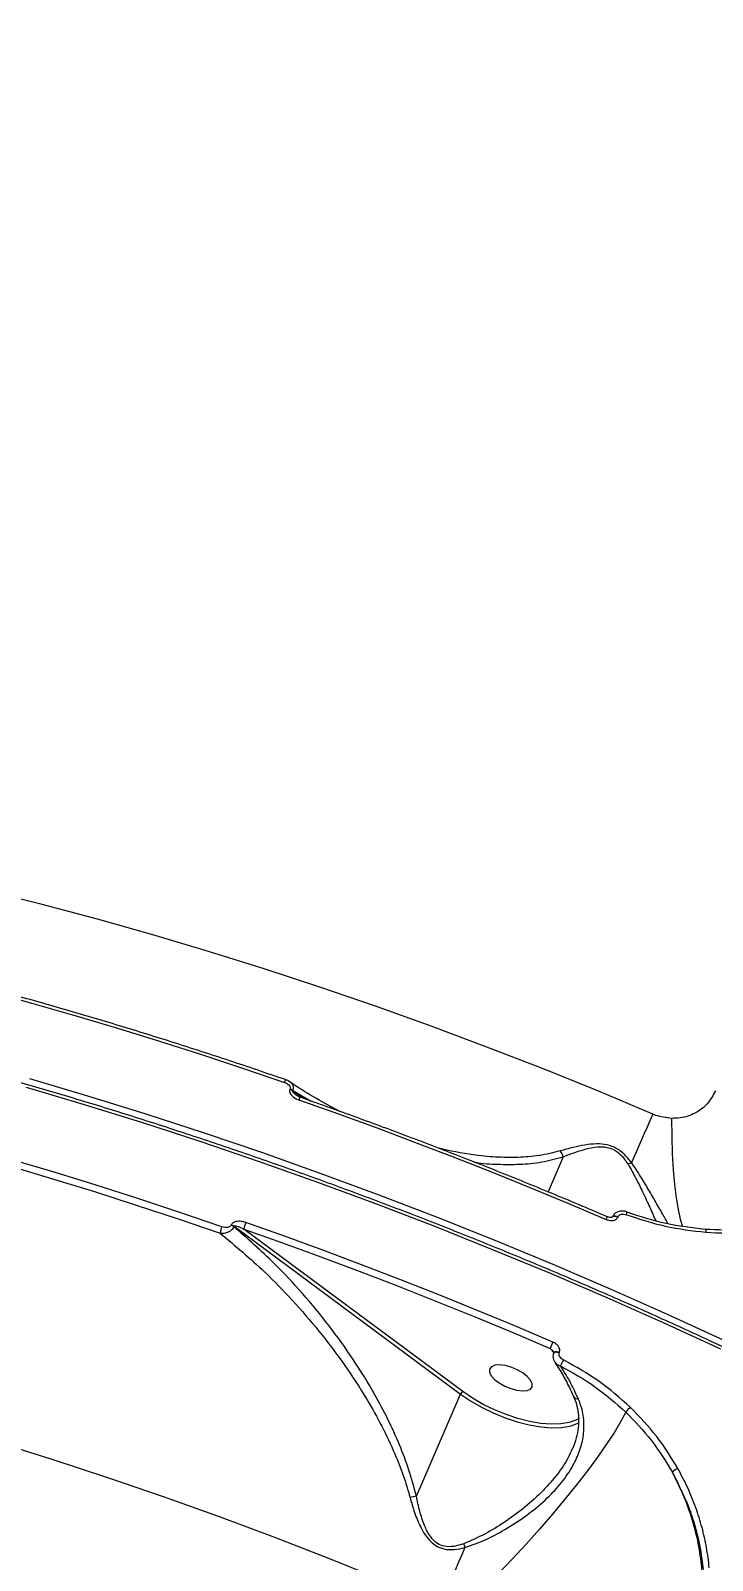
# Model space of a CAD drawing. Header units: millimetres. Extents: x -5238 to 5144, y -3542 to 5092.
# Drawn here: x 2696.1 to 2829.1, y 1511.6 to 1810.1 of the extents above; entities that cross this region are included whole.
import ezdxf

# ---------------------------------------------------------------- set-up
doc = ezdxf.new("R2010")
doc.units = ezdxf.units.MM
for name, color, linetype in [('DIKOM_ОБЪЕКТ', 7, 'Continuous'), ('DIKOM_РАЗМЕР_ЗОНА', 7, 'Continuous'), ('DIKOM_РАЗМЕР_ОБЪЕКТА', 7, 'Continuous')]:
    doc.layers.add(name, color=color, linetype=linetype)
doc.styles.add('style1', font='arial.ttf', dxfattribs={"width": 0.8})
doc.dimstyles.new('1-50', dxfattribs={"dimtxt": 300, "dimasz": 200, "dimexe": 100, "dimexo": 0, "dimgap": 100, "dimtad": 1, "dimtxsty": 'style1', "dimcen": 200, "dimclrd": 7, "dimclre": 7, "dimclrt": 7, "dimadec": 1, "dimazin": 2, "dimtfac": 1, "dimtmove": 0, "dimatfit": 2, "dimfxl": 0, "dimlwd": 25, "dimlwe": 18, "dimarcsym": 0})

# ---------------------------------------------------------------- blocks, each defined once
blk = doc.blocks.new('*D1')
at = {"layer": 'Defpoints', "color": 0, "transparency": 16777216}
for p in [(-4787.63, 5091.56), (3144.22, 5091.56), (-2554.16, -2403.28)]:
    blk.add_point(p, dxfattribs=at)
at = {"layer": 'DIKOM_РАЗМЕР_ЗОНА', "color": 7, "lineweight": 18, "transparency": 16777216}
for p, q in [((3144.22, 5091.56), (-4887.63, 5091.56)), ((-2554.16, -2403.28), (-4887.63, -2403.28))]:
    blk.add_line(p, q, dxfattribs=at)
at = {"layer": 'DIKOM_РАЗМЕР_ЗОНА', "color": 7, "lineweight": 25, "transparency": 16777216}
blk.add_line((-4787.63, -2203.28), (-4787.63, 4891.56), dxfattribs=at)
at = {"layer": 'DIKOM_РАЗМЕР_ЗОНА', "color": 7, "transparency": 16777216}
for points in [[(-4820.97, 4891.56), (-4754.3, 4891.56), (-4787.63, 5091.56)], [(-4820.97, -2203.28), (-4754.3, -2203.28), (-4787.63, -2403.28)]]:
    blk.add_solid(points, dxfattribs=at)
at = {"layer": 'DIKOM_РАЗМЕР_ЗОНА', "color": 7, "transparency": 16777216, "insert": (-5040.81, 1344.14), "char_height": 300, "attachment_point": 5, "rotation": 90, "style": 'style1'}
blk.add_mtext('7500', dxfattribs=at)
blk = doc.blocks.new('*D2')
at = {"layer": 'Defpoints', "color": 0, "transparency": 16777216}
for p in [(5144.22, 2720.02), (-4054.16, -903.28), (5144.22, -3441.88)]:
    blk.add_point(p, dxfattribs=at)
at = {"layer": 'DIKOM_РАЗМЕР_ЗОНА', "color": 7, "lineweight": 18, "transparency": 16777216}
for p, q in [((5144.22, 2720.02), (5144.22, -3541.88)), ((-4054.16, -903.28), (-4054.16, -3541.88))]:
    blk.add_line(p, q, dxfattribs=at)
at = {"layer": 'DIKOM_РАЗМЕР_ЗОНА', "color": 7, "lineweight": 25, "transparency": 16777216}
blk.add_line((-3854.16, -3441.88), (4944.22, -3441.88), dxfattribs=at)
at = {"layer": 'DIKOM_РАЗМЕР_ЗОНА', "color": 7, "transparency": 16777216}
for points in [[(-3854.16, -3408.54), (-3854.16, -3475.21), (-4054.16, -3441.88)], [(4944.22, -3408.54), (4944.22, -3475.21), (5144.22, -3441.88)]]:
    blk.add_solid(points, dxfattribs=at)
at = {"layer": 'DIKOM_РАЗМЕР_ЗОНА', "color": 7, "transparency": 16777216, "insert": (545.03, -3188.7), "char_height": 300, "attachment_point": 5, "style": 'style1'}
blk.add_mtext('9200', dxfattribs=at)
blk = doc.blocks.new('*D3')
at = {"layer": 'Defpoints', "color": 0, "transparency": 16777216}
for p in [(3889.93, 2956), (-2405.68, -161.05), (3889.93, -2949.28)]:
    blk.add_point(p, dxfattribs=at)
at = {"layer": 'DIKOM_РАЗМЕР_ОБЪЕКТА', "color": 7, "lineweight": 18, "transparency": 16777216}
for p, q in [((3889.93, 2956), (3889.93, -3049.28)), ((-2405.68, -161.05), (-2405.68, -3049.28))]:
    blk.add_line(p, q, dxfattribs=at)
at = {"layer": 'DIKOM_РАЗМЕР_ОБЪЕКТА', "color": 7, "lineweight": 25, "transparency": 16777216}
blk.add_line((-2205.68, -2949.28), (3689.93, -2949.28), dxfattribs=at)
at = {"layer": 'DIKOM_РАЗМЕР_ОБЪЕКТА', "color": 7, "transparency": 16777216}
for points in [[(-2205.68, -2915.95), (-2205.68, -2982.61), (-2405.68, -2949.28)], [(3689.93, -2915.95), (3689.93, -2982.61), (3889.93, -2949.28)]]:
    blk.add_solid(points, dxfattribs=at)
at = {"layer": 'DIKOM_РАЗМЕР_ОБЪЕКТА', "color": 7, "transparency": 16777216, "insert": (742.13, -2696.01), "char_height": 300, "attachment_point": 5, "style": 'style1'}
blk.add_mtext('6300', dxfattribs=at)

msp = doc.modelspace()

# ---------------------------------------------------------------- linework, layer by layer
at = {"layer": 'DIKOM_ОБЪЕКТ', "color": 7, "linetype": 'Continuous', "lineweight": 15}
for p, q in [((2746.7, 1603.636), (2746.657, 1603.536)), ((2747.225, 1603.241), (2747.268, 1603.341)), ((2749.105, 1601.847), (2747.225, 1603.241)), ((2747.268, 1603.341), (2750.847, 1601.23)), ((2800.023, 1590.392), (2797.05, 1583.527)), ((2735.219, 1577.126), (2735.176, 1577.026)), ((2735.744, 1576.731), (2735.788, 1576.831)), ((2735.788, 1576.831), (2779.967, 1544.082)), ((2780.439, 1544.578), (2737.677, 1576.276)), ((2737.677, 1576.276), (2742.272, 1574.652)), ((2809.645, 1578.713), (2809.611, 1578.635)), ((2810.698, 1578.64), (2810.732, 1578.718)), ((2797.467, 1553.015), (2798.155, 1552.181)), ((2798.174, 1552.225), (2798.14, 1552.148)), ((2799.227, 1552.153), (2799.261, 1552.231)), ((2771.349, 1524.181), (2779.967, 1544.082)), ((2802.061, 1543.564), (2802.046, 1543.596)), ((2803.124, 1539.347), (2802.73, 1539.117))]:
    msp.add_line(p, q, dxfattribs=at)
at = {"layer": 'DIKOM_ОБЪЕКТ', "color": 7, "linetype": 'Continuous', "lineweight": 15, "flags": 128}
for points in [[(2817.471, 1598.713), (2806.732, 1603.226), (2795.945, 1607.592), (2785.119, 1611.805), (2774.264, 1615.862), (2763.391, 1619.759), (2752.51, 1623.492), (2741.63, 1627.059), (2730.762, 1630.455), (2719.917, 1633.679), (2709.103, 1636.725), (2698.332, 1639.592), (2687.613, 1642.278)], [(2680.279, 1624.742), (2688.39, 1622.58), (2696.524, 1620.325), (2704.677, 1617.979), (2712.845, 1615.542), (2721.024, 1613.015), (2729.212, 1610.4), (2737.405, 1607.698), (2745.598, 1604.909)], [(2695.186, 1603.958), (2706.531, 1600.594), (2717.898, 1597.057), (2729.279, 1593.351), (2740.663, 1589.478), (2752.04, 1585.441), (2763.402, 1581.244), (2774.738, 1576.891), (2786.04, 1572.385), (2797.298, 1567.73), (2808.501, 1562.929), (2819.642, 1557.988), (2830.709, 1552.909)], [(2831.424, 1554.56), (2820.356, 1559.638), (2809.216, 1564.58), (2798.012, 1569.38), (2786.755, 1574.036), (2775.454, 1578.542), (2764.117, 1582.895), (2752.755, 1587.092), (2741.377, 1591.128), (2729.994, 1595.001), (2718.613, 1598.708), (2707.246, 1602.245), (2695.901, 1605.608)], [(2748.423, 1601.495), (2755.955, 1598.82), (2763.482, 1596.074), (2771, 1593.259), (2778.506, 1590.375), (2785.997, 1587.424), (2793.471, 1584.407), (2800.924, 1581.325), (2808.355, 1578.179)], [(2817.471, 1598.713), (2816.909, 1597.417), (2816.359, 1596.148), (2815.821, 1594.909), (2815.295, 1593.702), (2814.784, 1592.528), (2814.287, 1591.388), (2813.806, 1590.286), (2813.34, 1589.223)], [(2821.129, 1597.881), (2821.177, 1594.334), (2821.293, 1590.98), (2821.476, 1587.853), (2821.725, 1584.984), (2822.036, 1582.399), (2822.407, 1580.127), (2822.834, 1578.188), (2823.25, 1576.78)], [(2667.859, 1595.287), (2675.952, 1593.129), (2684.068, 1590.88), (2692.203, 1588.538), (2700.352, 1586.106), (2708.514, 1583.585), (2716.684, 1580.976), (2724.859, 1578.28), (2733.034, 1575.497)], [(2733.403, 1576.75), (2725.21, 1579.538), (2717.017, 1582.241), (2708.829, 1584.856), (2700.649, 1587.382), (2692.481, 1589.82), (2684.329, 1592.166), (2676.195, 1594.421), (2668.084, 1596.583)], [(2809.645, 1578.712), (2809.68, 1578.767), (2809.801, 1578.844), (2809.982, 1578.878), (2810.211, 1578.868), (2810.468, 1578.813), (2810.732, 1578.718)], [(2797.99, 1554.245), (2790.559, 1557.391), (2783.105, 1560.473), (2775.632, 1563.49), (2768.14, 1566.441), (2760.635, 1569.325), (2753.117, 1572.14), (2745.59, 1574.886), (2738.057, 1577.562)], [(2809.613, 1578.639), (2809.646, 1578.689), (2809.767, 1578.766), (2809.949, 1578.801), (2810.178, 1578.79), (2810.434, 1578.735), (2810.698, 1578.64)], [(2827.667, 1576.222), (2827.705, 1576.266), (2827.742, 1576.275), (2827.776, 1576.249), (2827.805, 1576.189), (2827.829, 1576.097), (2827.847, 1575.976), (2827.859, 1575.831), (2827.863, 1575.666)], [(2742.272, 1574.652), (2745.192, 1573.607), (2752.701, 1570.867), (2760.201, 1568.059), (2767.689, 1565.182), (2775.162, 1562.238), (2777.426, 1561.332)], [(2777.426, 1561.332), (2782.618, 1559.228), (2790.054, 1556.153), (2797.467, 1553.015)], [(2798.14, 1552.147), (2798.175, 1552.201), (2798.296, 1552.278), (2798.478, 1552.313), (2798.706, 1552.303), (2798.963, 1552.248), (2799.227, 1552.153)], [(2798.174, 1552.226), (2798.208, 1552.279), (2798.329, 1552.356), (2798.511, 1552.391), (2798.74, 1552.38), (2798.997, 1552.325), (2799.261, 1552.231)], [(2786.608, 1546.959), (2787.507, 1546.26), (2788.591, 1545.64), (2789.774, 1545.15), (2790.959, 1544.83), (2792.051, 1544.707), (2792.96, 1544.789), (2793.614, 1545.069), (2793.959, 1545.527), (2793.968, 1546.123), (2793.639, 1546.811), (2792.999, 1547.534), (2792.101, 1548.234), (2791.016, 1548.854), (2789.833, 1549.343), (2788.648, 1549.663), (2787.556, 1549.787), (2786.647, 1549.705), (2785.993, 1549.424), (2785.648, 1548.967), (2785.639, 1548.37), (2785.968, 1547.682), (2786.608, 1546.959)], [(2779.967, 1544.082), (2781.921, 1542.75), (2784.057, 1541.516), (2786.324, 1540.406), (2788.669, 1539.449), (2791.036, 1538.666), (2793.371, 1538.075), (2795.617, 1537.692), (2797.721, 1537.524), (2799.634, 1537.577), (2801.311, 1537.847), (2801.525, 1537.903)], [(2802.73, 1539.117), (2802.494, 1539.001), (2801.136, 1538.532), (2799.509, 1538.27), (2797.654, 1538.219), (2795.614, 1538.382), (2793.436, 1538.753), (2791.172, 1539.326), (2788.876, 1540.085), (2786.602, 1541.014), (2784.404, 1542.089), (2782.333, 1543.287), (2780.439, 1544.578)], [(2812.222, 1540.558), (2811.193, 1538.658), (2809.917, 1536.544), (2808.407, 1534.237), (2806.675, 1531.761), (2804.741, 1529.139), (2802.624, 1526.397), (2800.343, 1523.562), (2797.922, 1520.663), (2795.384, 1517.728), (2792.754, 1514.787), (2790.06, 1511.867), (2787.326, 1508.997), (2784.58, 1506.208), (2781.849, 1503.524), (2779.161, 1500.975)], [(2801.525, 1537.903), (2802.712, 1538.33), (2802.997, 1538.473)], [(2689.337, 1534.803), (2700.205, 1531.406), (2711.084, 1527.839), (2721.966, 1524.106), (2732.839, 1520.209), (2743.693, 1516.152), (2754.519, 1511.939), (2765.307, 1507.573)], [(2780.835, 1514.166), (2780.216, 1512.726), (2779.601, 1511.297), (2778.991, 1509.88), (2778.387, 1508.478), (2777.789, 1507.092), (2777.199, 1505.726), (2776.617, 1504.381), (2776.045, 1503.06)]]:
    msp.add_lwpolyline(points, dxfattribs=at)
at = {"layer": 'DIKOM_ОБЪЕКТ', "color": 7, "linetype": 'Continuous', "lineweight": 15}
for centre, radius, start, end in [((2746.425, 1604.714), 0.85, 127.24091, 166.75124), ((2745.962, 1601.505), 2.147, 53.9503, 71.10689), ((2746.005, 1601.606), 2.147, 53.9503, 71.10689), ((2749.247, 1601.31), 0.845, 127.66894, 167.30458), ((2797.215, 1589.564), 2.928, 16.42749, 41.85263), ((2814.366, 1585.904), 3.474, 107.16984, 119.6132), ((2808.523, 1580.579), 4.081, 338.57498, 346.50028), ((2737.785, 1574.777), 4.805, 155.76206, 171.37857), ((2734.478, 1574.989), 2.154, 53.97883, 71.07836), ((2734.521, 1575.089), 2.154, 53.97883, 71.07836), ((2742.422, 1575.572), 4.797, 155.49009, 171.55835), ((2820.184, 1573.235), 12.821, 154.8042, 157.3201), ((2870.515, 1522.696), 79.091, 156.49032, 157.4587), ((2821.531, 1539.424), 24.284, 152.21784, 155.29018), ((2780.82, 1543.744), 0.917, 114.54755, 158.3611), ((2802.846, 1544.066), 0.932, 212.59546, 277.02863), ((2816.73, 1537.451), 5.475, 131.79771, 145.43099), ((2823.512, 1526.754), 3.04, 111.97363, 136.51198), ((2781.145, 1477.57), 47.63, 101.86898, 103.39121), ((2760.688, 1507.809), 21.126, 17.51289, 19.60359)]:
    msp.add_arc(centre, radius, start, end, dxfattribs=at)
for points, knots in [([(2863.531, 1537.448), (2861.748, 1538.36), (2856.578, 1541.007), (2847.947, 1545.304), (2837.618, 1550.3), (2827.209, 1555.178), (2816.729, 1559.938), (2806.187, 1564.572), (2795.591, 1569.081), (2784.948, 1573.459), (2774.266, 1577.704), (2763.553, 1581.811), (2752.818, 1585.779), (2742.069, 1589.604), (2731.312, 1593.282), (2720.558, 1596.813), (2709.813, 1600.192), (2699.085, 1603.417), (2688.384, 1606.487), (2677.716, 1609.397), (2667.091, 1612.147), (2656.515, 1614.735), (2645.996, 1617.158), (2635.544, 1619.413), (2625.165, 1621.501), (2614.867, 1623.419), (2604.658, 1625.166), (2594.545, 1626.74), (2584.537, 1628.14), (2574.64, 1629.365), (2564.863, 1630.414), (2555.212, 1631.287), (2545.694, 1631.983), (2536.318, 1632.5), (2527.089, 1632.839), (2518.015, 1632.999), (2509.102, 1632.981), (2500.357, 1632.783), (2491.788, 1632.408), (2483.399, 1631.853), (2475.198, 1631.12), (2467.19, 1630.209), (2459.382, 1629.121), (2451.779, 1627.857), (2444.388, 1626.417), (2437.213, 1624.802), (2430.26, 1623.014), (2423.535, 1621.053), (2417.043, 1618.922), (2410.788, 1616.621), (2404.776, 1614.153), (2399.011, 1611.518), (2393.498, 1608.72), (2388.24, 1605.76), (2383.244, 1602.64), (2378.509, 1599.364), (2374.052, 1595.929), (2370.207, 1592.68), (2367.972, 1590.509), (2367.028, 1589.592)], [0, 0, 0, 0, 0.0093526, 0.0271223, 0.0448921, 0.0626617, 0.0804316, 0.0982015, 0.1159713, 0.1337409, 0.1515109, 0.1692807, 0.1870504, 0.2048205, 0.2225906, 0.2403612, 0.2581317, 0.2759022, 0.2936734, 0.3114444, 0.3292159, 0.346988, 0.3647601, 0.3825326, 0.4003056, 0.4180792, 0.4358531, 0.4536275, 0.4714028, 0.4891785, 0.5069546, 0.5247317, 0.5425095, 0.5602878, 0.5780671, 0.5958472, 0.6136282, 0.63141, 0.6491928, 0.6669765, 0.6847611, 0.7025464, 0.7203328, 0.7381197, 0.7559074, 0.7736955, 0.7914839, 0.8092721, 0.8270597, 0.8448465, 0.8626315, 0.8804141, 0.8981939, 0.9159693, 0.9337396, 0.9515036, 0.9692604, 0.9870088, 1, 1, 1, 1]), ([(2745.911, 1605.391), (2744.025, 1606.039), (2738.553, 1607.917), (2729.495, 1610.915), (2718.748, 1614.331), (2708.016, 1617.592), (2697.308, 1620.695), (2688.195, 1623.217), (2682.661, 1624.675), (2680.673, 1625.199)], [0, 0, 0, 0, 0.0864651, 0.2507523, 0.4150429, 0.5793367, 0.7436311, 0.9079285, 1, 1, 1, 1]), ([(2745.598, 1604.909), (2745.856, 1604.797), (2746.232, 1604.635), (2746.582, 1604.284), (2746.721, 1604.032), (2746.755, 1603.809), (2746.717, 1603.69), (2746.7, 1603.636)], [0, 0, 0, 0, 0.4299338, 0.625823, 0.7881468, 0.9052006, 1, 1, 1, 1]), ([(2746.716, 1604.981), (2746.674, 1605.014), (2746.44, 1605.202), (2746.143, 1605.291), (2745.899, 1605.365)], [0, 0, 0, 0, 0.1785498, 1, 1, 1, 1]), ([(2746.657, 1603.536), (2746.631, 1603.452), (2746.572, 1603.264), (2746.631, 1602.911), (2746.858, 1602.498), (2747.391, 1601.975), (2747.967, 1601.66), (2748.377, 1601.512), (2748.423, 1601.495)], [0, 0, 0, 0, 0.0933473, 0.2087145, 0.3721044, 0.5792853, 0.953633, 1, 1, 1, 1]), ([(2747.268, 1603.341), (2747.303, 1603.447), (2747.379, 1603.678), (2747.379, 1604.071), (2747.233, 1604.485), (2747.005, 1604.814), (2746.781, 1604.928), (2746.714, 1604.962)], [0, 0, 0, 0, 0.163697, 0.358938, 0.6083628, 0.8829559, 1, 1, 1, 1]), ([(2756.581, 1599.174), (2756.534, 1599.196), (2754.928, 1599.955), (2751.855, 1601.725), (2748.609, 1603.635), (2746.938, 1604.807), (2746.715, 1604.963)], [0, 0, 0, 0, 0.0139084, 0.4752775, 0.9301937, 1, 1, 1, 1]), ([(2747.96, 1602.382), (2747.933, 1602.399), (2747.773, 1602.502), (2747.548, 1602.705), (2747.323, 1602.941), (2747.228, 1603.103), (2747.212, 1603.194), (2747.221, 1603.225), (2747.225, 1603.241)], [0, 0, 0, 0, 0.0834364, 0.4905837, 0.7641284, 0.9110653, 0.9561689, 1, 1, 1, 1]), ([(2829.731, 1603.24), (2829.244, 1602.361), (2828.278, 1600.619), (2825.823, 1598.801), (2823.324, 1597.924), (2821.707, 1597.892), (2821.129, 1597.881)], [0, 0, 0, 0, 0.2885529, 0.5716279, 0.8470421, 1, 1, 1, 1]), ([(2748.733, 1601.985), (2748.676, 1602.003), (2748.389, 1602.094), (2748.149, 1602.255), (2747.957, 1602.383)], [0, 0, 0, 0, 0.2001894, 1, 1, 1, 1]), ([(2808.583, 1578.693), (2806.725, 1579.485), (2801.336, 1581.781), (2792.378, 1585.484), (2781.703, 1589.753), (2770.995, 1593.885), (2760.451, 1597.807), (2753.025, 1600.472), (2749.18, 1601.821), (2748.73, 1601.979)], [0, 0, 0, 0, 0.0939983, 0.2725906, 0.4511875, 0.6297858, 0.8083813, 0.9775796, 1, 1, 1, 1]), ([(2821.129, 1597.881), (2820.101, 1598.004), (2818.965, 1598.14), (2817.785, 1598.582), (2817.578, 1598.668), (2817.471, 1598.713)], [0, 0, 0, 0, 0.8217462, 0.9078477, 1, 1, 1, 1]), ([(2799.396, 1591.517), (2798.05, 1591.188), (2795.357, 1590.528), (2791.122, 1590.21), (2786.8, 1590.272), (2781.634, 1590.775), (2777.937, 1591.566), (2775.704, 1592.043)], [0, 0, 0, 0, 0.1771676, 0.354462, 0.5375691, 0.720729, 1, 1, 1, 1]), ([(2813.34, 1589.223), (2812.868, 1589.819), (2812.045, 1590.855), (2810.401, 1592.099), (2808.532, 1592.808), (2806.389, 1592.964), (2804.169, 1592.709), (2801.774, 1592.194), (2800.243, 1591.758), (2799.396, 1591.517)], [0, 0, 0, 0, 0.1491186, 0.2596406, 0.3716778, 0.498789, 0.6508264, 0.8069719, 1, 1, 1, 1]), ([(2800.023, 1590.392), (2800.815, 1590.702), (2802.221, 1591.251), (2804.44, 1591.945), (2806.47, 1592.364), (2808.342, 1592.348), (2809.511, 1591.966), (2810.488, 1591.441), (2811.599, 1590.511), (2812.262, 1589.509), (2812.649, 1588.924)], [0, 0, 0, 0, 0.2010628, 0.3565994, 0.5148964, 0.6384657, 0.7217502, 0.7449358, 0.8512548, 1, 1, 1, 1]), ([(2782.609, 1589.366), (2782.713, 1589.346), (2784.252, 1589.061), (2787.223, 1588.906), (2791.534, 1588.863), (2795.843, 1589.266), (2798.63, 1590.017), (2800.023, 1590.392)], [0, 0, 0, 0, 0.0176589, 0.2599053, 0.502096, 0.7511449, 1, 1, 1, 1]), ([(2812.649, 1588.924), (2813.176, 1587.998), (2814.239, 1586.132), (2815.604, 1583.289), (2816.95, 1580.446), (2817.68, 1578.782), (2818.048, 1577.943)], [0, 0, 0, 0, 0.2193691, 0.4423294, 0.7187181, 1, 1, 1, 1]), ([(2820.451, 1577.298), (2820.209, 1577.756), (2819.635, 1578.843), (2818.325, 1581.124), (2816.762, 1583.803), (2815.141, 1586.557), (2813.943, 1588.33), (2813.34, 1589.223)], [0, 0, 0, 0, 0.1688243, 0.4001935, 0.6366704, 0.817012, 1, 1, 1, 1]), ([(2812.487, 1579.614), (2812.404, 1579.647), (2812.023, 1579.797), (2811.348, 1579.839), (2810.572, 1579.664), (2810.022, 1579.286), (2809.711, 1578.942), (2809.658, 1578.727), (2809.654, 1578.708)], [0, 0, 0, 0, 0.0814492, 0.3696457, 0.5976699, 0.7964788, 0.982771, 1, 1, 1, 1]), ([(2810.732, 1578.718), (2810.759, 1578.768), (2810.828, 1578.896), (2811.035, 1579.067), (2811.381, 1579.197), (2811.838, 1579.225), (2812.159, 1579.134), (2812.323, 1579.088)], [0, 0, 0, 0, 0.1011423, 0.2613589, 0.4607064, 0.7265264, 1, 1, 1, 1]), ([(2812.323, 1579.088), (2814.841, 1578.263), (2819.942, 1576.591), (2825.201, 1575.977), (2827.863, 1575.666)], [0, 0, 0, 0, 0.4938704, 1, 1, 1, 1]), ([(2827.667, 1576.222), (2825.126, 1576.514), (2819.979, 1577.108), (2814.986, 1578.738), (2812.458, 1579.563)], [0, 0, 0, 0, 0.4938178, 1, 1, 1, 1]), ([(2733.034, 1575.497), (2733.308, 1575.481), (2733.849, 1575.449), (2734.616, 1575.678), (2735.167, 1576.012), (2735.534, 1576.359), (2735.673, 1576.605), (2735.744, 1576.731)], [0, 0, 0, 0, 0.2704759, 0.5335583, 0.7181854, 0.8552782, 1, 1, 1, 1]), ([(2735.176, 1577.026), (2735.139, 1576.964), (2735.064, 1576.838), (2734.836, 1576.694), (2734.473, 1576.591), (2733.963, 1576.591), (2733.596, 1576.695), (2733.403, 1576.75)], [0, 0, 0, 0, 0.1205754, 0.2406305, 0.416779, 0.6949378, 1, 1, 1, 1]), ([(2738.057, 1577.562), (2737.751, 1577.649), (2737.159, 1577.817), (2736.336, 1577.812), (2735.755, 1577.645), (2735.394, 1577.417), (2735.278, 1577.224), (2735.219, 1577.126)], [0, 0, 0, 0, 0.3047629, 0.5876293, 0.766448, 0.8828273, 1, 1, 1, 1]), ([(2771.349, 1524.181), (2770.895, 1525.885), (2769.987, 1529.295), (2768.067, 1534.288), (2765.841, 1539.184), (2762.868, 1544.784), (2759.077, 1550.929), (2754.335, 1557.528), (2749.184, 1563.77), (2743.048, 1570.352), (2738.407, 1574.406), (2735.744, 1576.731)], [0, 0, 0, 0, 0.079268, 0.158593, 0.2405886, 0.3226092, 0.4472324, 0.5718939, 0.6998642, 0.8278401, 1, 1, 1, 1]), ([(2735.788, 1576.831), (2735.796, 1576.844), (2735.813, 1576.874), (2735.875, 1576.905), (2736.04, 1576.929), (2736.676, 1576.805), (2737.23, 1576.512), (2737.677, 1576.276)], [0, 0, 0, 0, 0.024014, 0.0535358, 0.1071607, 0.2795234, 1, 1, 1, 1]), ([(2808.355, 1578.179), (2808.596, 1578.096), (2809.054, 1577.94), (2809.714, 1577.95), (2810.214, 1578.112), (2810.54, 1578.353), (2810.651, 1578.554), (2810.698, 1578.64)], [0, 0, 0, 0, 0.2791693, 0.5293733, 0.7216526, 0.8794748, 1, 1, 1, 1]), ([(2809.618, 1578.647), (2809.616, 1578.645), (2809.612, 1578.641), (2809.57, 1578.613), (2809.474, 1578.578), (2809.305, 1578.548), (2809.032, 1578.556), (2808.772, 1578.61), (2808.618, 1578.683), (2808.586, 1578.698)], [0, 0, 0, 0, 0.0680317, 0.1447562, 0.2541789, 0.3851033, 0.5998667, 0.9165621, 1, 1, 1, 1]), ([(2842.192, 1577.071), (2839.848, 1576.678), (2835.104, 1575.883), (2830.165, 1576.108), (2827.667, 1576.222)], [0, 0, 0, 0, 0.4941682, 1, 1, 1, 1]), ([(2827.863, 1575.666), (2830.357, 1575.548), (2835.403, 1575.309), (2840.253, 1576.112), (2842.706, 1576.518)], [0, 0, 0, 0, 0.4941801, 1, 1, 1, 1]), ([(2733.034, 1575.497), (2735.991, 1573.028), (2740.896, 1568.932), (2747.249, 1562.378), (2752.431, 1556.387), (2757.308, 1549.95), (2761.372, 1543.72), (2764.653, 1537.858), (2766.996, 1532.912), (2768.85, 1528.25), (2769.691, 1525.357), (2770.114, 1523.904)], [0, 0, 0, 0, 0.1867534, 0.3097313, 0.4327024, 0.5585112, 0.6842837, 0.7740091, 0.8643076, 0.9318928, 1, 1, 1, 1]), ([(2797.467, 1553.015), (2797.593, 1552.918), (2797.79, 1552.766), (2797.956, 1552.566), (2798.016, 1552.494)], [0, 0, 0, 0, 0.6399462, 1, 1, 1, 1]), ([(2798.159, 1552.14), (2798.1, 1551.99), (2797.97, 1551.661), (2798.025, 1551.102), (2798.168, 1550.644), (2798.345, 1550.424), (2798.396, 1550.361)], [0, 0, 0, 0, 0.2528527, 0.5568989, 0.8719555, 1, 1, 1, 1]), ([(2799.261, 1552.231), (2799.292, 1552.325), (2799.362, 1552.543), (2799.315, 1552.945), (2799.09, 1553.418), (2798.645, 1553.904), (2798.216, 1554.127), (2797.99, 1554.245)], [0, 0, 0, 0, 0.1205891, 0.2783281, 0.4705428, 0.720873, 1, 1, 1, 1]), ([(2798.016, 1552.494), (2798.04, 1552.468), (2798.1, 1552.404), (2798.148, 1552.304), (2798.169, 1552.233), (2798.169, 1552.201), (2798.17, 1552.216), (2798.172, 1552.221), (2798.173, 1552.223)], [0, 0, 0, 0, 0.1646141, 0.4066633, 0.588223, 0.7432197, 0.9183379, 1, 1, 1, 1]), ([(2800.047, 1550.743), (2799.901, 1550.83), (2799.615, 1551.002), (2799.323, 1551.353), (2799.18, 1551.694), (2799.163, 1551.962), (2799.209, 1552.1), (2799.227, 1552.153)], [0, 0, 0, 0, 0.2734012, 0.5392589, 0.7386514, 0.8988461, 1, 1, 1, 1]), ([(2798.362, 1550.301), (2798.394, 1550.255), (2798.96, 1549.456), (2799.985, 1547.733), (2801.169, 1545.509), (2801.802, 1544.044), (2802.015, 1543.549)], [0, 0, 0, 0, 0.0233894, 0.4114812, 0.8008358, 1, 1, 1, 1]), ([(2798.394, 1550.359), (2798.418, 1550.314), (2798.537, 1550.087), (2798.912, 1549.801), (2799.297, 1549.645), (2799.471, 1549.575)], [0, 0, 0, 0, 0.1200762, 0.6014126, 1, 1, 1, 1]), ([(2799.471, 1549.575), (2801.743, 1548.322), (2806.343, 1545.784), (2810.246, 1542.314), (2812.222, 1540.558)], [0, 0, 0, 0, 0.4938462, 1, 1, 1, 1]), ([(2802.96, 1543.141), (2802.489, 1544.169), (2801.432, 1546.478), (2800.171, 1548.47), (2799.471, 1549.575)], [0, 0, 0, 0, 0.4451247, 1, 1, 1, 1]), ([(2813.081, 1541.533), (2811.112, 1543.285), (2807.125, 1546.832), (2802.425, 1549.428), (2800.047, 1550.743)], [0, 0, 0, 0, 0.4938337, 1, 1, 1, 1]), ([(2780.835, 1514.166), (2782.272, 1514.674), (2785.149, 1515.691), (2789.279, 1518.005), (2793.289, 1520.656), (2796.851, 1523.653), (2799.776, 1526.817), (2801.9, 1529.926), (2803.307, 1533.031), (2804.057, 1536.068), (2804.111, 1539.157), (2803.619, 1541.53), (2803.089, 1542.827), (2802.96, 1543.141)], [0, 0, 0, 0, 0.1036761, 0.2075392, 0.3205736, 0.4335399, 0.5338139, 0.6340025, 0.7184881, 0.802913, 0.8879601, 0.9729279, 1, 1, 1, 1]), ([(2802.016, 1543.586), (2802.11, 1543.388), (2802.472, 1542.632), (2802.814, 1541.244), (2803.046, 1539.412), (2802.977, 1537.499), (2802.571, 1535.541), (2802.153, 1534.16), (2801.802, 1533.454), (2801.772, 1533.395)], [0, 0, 0, 0, 0.0603781, 0.2312157, 0.4099191, 0.5962945, 0.787884, 0.9821159, 1, 1, 1, 1]), ([(2812.222, 1540.558), (2813.942, 1538.781), (2817.422, 1535.186), (2820.002, 1530.976), (2821.307, 1528.846)], [0, 0, 0, 0, 0.4941603, 1, 1, 1, 1]), ([(2822.375, 1529.573), (2821.072, 1531.699), (2818.436, 1536), (2814.88, 1539.675), (2813.081, 1541.533)], [0, 0, 0, 0, 0.4941733, 1, 1, 1, 1]), ([(2801.72, 1533.408), (2801.485, 1532.843), (2800.763, 1531.114), (2798.867, 1528.364), (2796.043, 1525.109), (2792.562, 1521.972), (2788.709, 1519.155), (2784.726, 1516.676), (2781.977, 1515.493), (2780.59, 1514.897)], [0, 0, 0, 0, 0.0701188, 0.2148588, 0.3634448, 0.5282955, 0.69697, 0.8470862, 1, 1, 1, 1]), ([(2827.124, 1509.691), (2826.941, 1511.245), (2826.574, 1514.369), (2825.384, 1519.158), (2823.71, 1524.036), (2822.111, 1527.236), (2821.307, 1528.846)], [0, 0, 0, 0, 0.2373874, 0.477161, 0.7370118, 1, 1, 1, 1]), ([(2821.307, 1528.846), (2822.517, 1526.45), (2824.351, 1522.821), (2825.932, 1517.693), (2826.836, 1513.781), (2827.144, 1511.165), (2827.296, 1509.876)], [0, 0, 0, 0, 0.3951653, 0.5986724, 0.8021843, 1, 1, 1, 1]), ([(2828.507, 1510.204), (2828.35, 1511.52), (2828.038, 1514.152), (2827.141, 1518.074), (2825.919, 1521.974), (2824.363, 1525.835), (2823.037, 1528.327), (2822.375, 1529.573)], [0, 0, 0, 0, 0.1976867, 0.3953848, 0.5930887, 0.7965448, 1, 1, 1, 1]), ([(2770.114, 1523.904), (2770.393, 1522.919), (2770.954, 1520.939), (2772.028, 1518.312), (2773.354, 1516.07), (2774.9, 1514.538), (2776.804, 1513.767), (2778.778, 1513.679), (2780.131, 1513.999), (2780.835, 1514.166)], [0, 0, 0, 0, 0.1836413, 0.3692207, 0.5090587, 0.652192, 0.7508464, 0.8702082, 1, 1, 1, 1]), ([(2780.59, 1514.897), (2779.945, 1514.691), (2778.727, 1514.302), (2776.916, 1514.271), (2775.292, 1514.925), (2774.431, 1515.821), (2773.598, 1517.007), (2772.787, 1518.656), (2771.957, 1521.244), (2771.552, 1523.198), (2771.349, 1524.181)], [0, 0, 0, 0, 0.1298014, 0.245139, 0.3384711, 0.4558058, 0.4772481, 0.617745, 0.8076302, 1, 1, 1, 1])]:
    msp.add_open_spline(points, degree=3, knots=knots, dxfattribs=at)

# ---------------------------------------------------------------- dimensions: what is measured, and where the dimension line sits
at = {"layer": 'DIKOM_РАЗМЕР_ЗОНА'}
dim = msp.add_linear_dim(base=(-4787.635, 5091.556), p1=(-2554.164, -2403.276), p2=(3144.22, 5091.556), angle=90, text='7500', dimstyle='1-50', dxfattribs=at)
dim.commit()
dim.dimension.update_dxf_attribs({"geometry": '*D1', "text_midpoint": (-4787.635, 1344.14), "dimtype": 160})
dim = msp.add_linear_dim(base=(5144.22, -3441.876), p1=(-4054.164, -903.276), p2=(5144.22, 2720.022), text='9200', dimstyle='1-50', dxfattribs=at)
dim.commit()
dim.dimension.update_dxf_attribs({"geometry": '*D2', "text_midpoint": (545.028, -3441.876), "dimtype": 160})
at = {"layer": 'DIKOM_РАЗМЕР_ОБЪЕКТА'}
dim = msp.add_linear_dim(base=(3889.931, -2949.281), p1=(-2405.679, -161.052), p2=(3889.931, 2956.002), text='6300', dimstyle='1-50', dxfattribs=at)
dim.commit()
dim.dimension.update_dxf_attribs({"geometry": '*D3', "text_midpoint": (742.126, -2949.281), "dimtype": 160})

doc.saveas('drawing.dxf')
